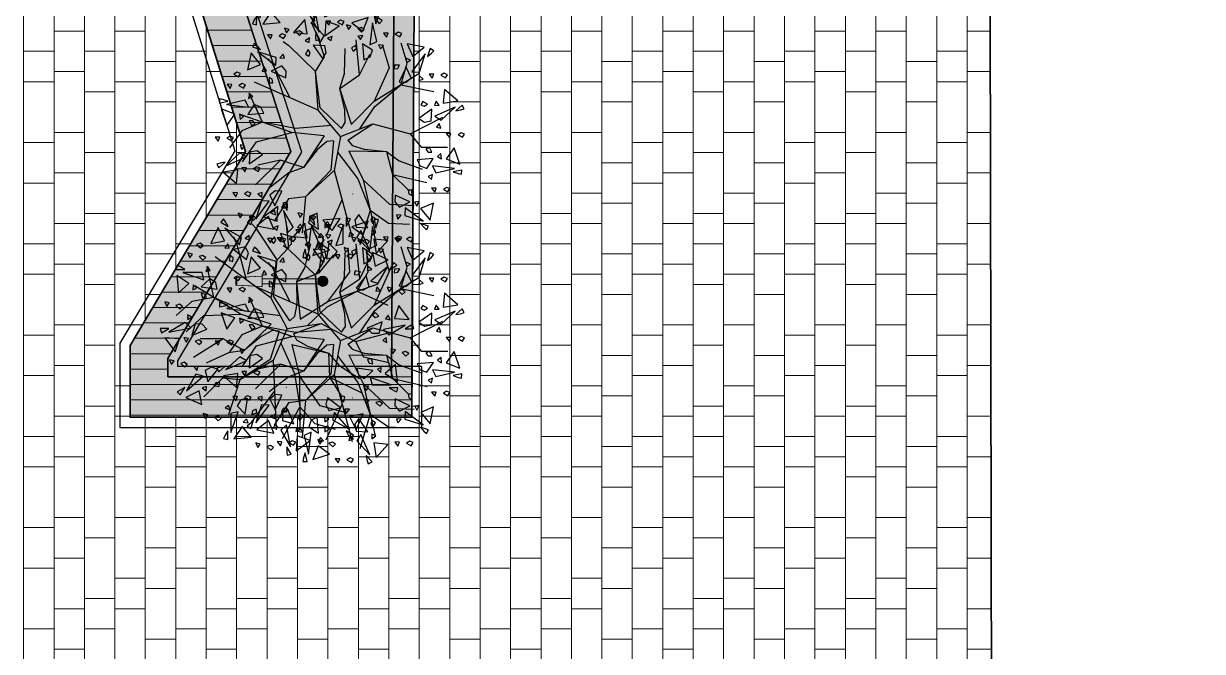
# Model space of a CAD drawing. Header units: millimetres. Extents: x -1912 to 88153, y -54123 to 4469.
# Drawn here: x 74100 to 85719, y -9322 to -3126 of the extents above; entities that cross this region are included whole.
import ezdxf

# ---------------------------------------------------------------- set-up
doc = ezdxf.new("R2010")
doc.units = ezdxf.units.MM
doc.header["$MEASUREMENT"] = 0
for name, color, linetype, lineweight in [('A - Fill Zone_Pen_No__1', 7, 'Continuous', 13), ('A - Pllaka meskatit_Pen_No__42', 8, 'Continuous', 25), ('A - Sanitaria_Pen_No__42', 8, 'Continuous', 25), ('Interior - Lamp_Pen_No__1', 7, 'Continuous', 13)]:
    doc.layers.add(name, color=color, linetype=linetype, lineweight=lineweight)
for name, color, linetype, lineweight, true_color in [('A - Fill Zone_Pen_No__102', 7, 'Continuous', 13, 0xcccccc), ('A - Fill Zone_Pen_No__28', 7, 'Continuous', 35, 0xa80f02), ('A - Fill Zone_Pen_No__4', 7, 'Continuous', 20, 0x029e21), ('Interior - Lamp_Pen_No__77', 7, 'Continuous', 20, 0xffeb28)]:
    doc.layers.add(name, color=color, linetype=linetype, lineweight=lineweight, true_color=true_color)
doc.layers.add('A - Pllaka meskatit', color=7, linetype='Continuous')

# ---------------------------------------------------------------- blocks, each defined once
blk = doc.blocks.new('*X2')
at = {"layer": 'A - Fill Zone_Pen_No__102', "color": 254, "linetype": 'Continuous', "lineweight": 13, "true_color": 0xcccccc}
for p, q in [((74100, -3200), (74100, -1300)), ((74400, -3200), (74400, -1300)), ((74700, -3200), (74700, -1300)), ((75000, -3200), (75000, -1300)), ((75300, -3200), (75300, -1300)), ((78000, -3200), (78000, -1300)), ((78300, -3200), (78300, -1300)), ((78600, -3200), (78600, -1300)), ((78900, -3200), (78900, -1300)), ((79200, -3200), (79200, -1300)), ((79500, -3200), (79500, -1300)), ((79800, -3200), (79800, -1300)), ((80100, -3200), (80100, -1300)), ((80400, -3200), (80400, -1300)), ((80700, -3200), (80700, -1300)), ((81000, -3200), (81000, -1300)), ((81300, -3200), (81300, -1300)), ((81600, -3200), (81600, -1300)), ((81900, -3200), (81900, -1300)), ((82200, -3200), (82200, -1300)), ((82500, -3200), (82500, -1300)), ((82800, -3200), (82800, -1300)), ((83100, -3200), (83100, -1300)), ((83400, -3200), (83400, -1300)), ((75600, -3200), (75600, -2187)), ((74100, -5100), (74100, -3200)), ((74400, -3200), (74700, -3200)), ((74400, -5100), (74400, -3200)), ((74700, -5100), (74700, -3200)), ((75000, -3200), (75300, -3200)), ((75000, -5100), (75000, -3200)), ((75300, -5100), (75300, -3200)), ((75600, -5100), (75600, -3200)), ((75900, -3200), (75900, -3149)), ((75900, -3200), (75916, -3200)), ((75900, -5042), (75900, -3200)), ((78000, -3200), (78300, -3200)), ((78000, -5100), (78000, -3200)), ((78300, -5100), (78300, -3200)), ((78600, -5100), (78600, -3200)), ((78900, -3200), (79200, -3200)), ((78900, -5100), (78900, -3200)), ((79200, -5100), (79200, -3200)), ((79500, -3200), (79800, -3200)), ((79500, -5100), (79500, -3200)), ((79800, -5100), (79800, -3200)), ((80100, -5100), (80100, -3200)), ((80400, -3200), (80700, -3200)), ((80400, -5100), (80400, -3200)), ((80700, -5100), (80700, -3200)), ((81000, -3200), (81300, -3200)), ((81000, -5100), (81000, -3200)), ((81300, -5100), (81300, -3200)), ((81600, -5100), (81600, -3200)), ((81900, -3200), (82200, -3200)), ((81900, -5100), (81900, -3200)), ((82200, -5100), (82200, -3200)), ((82500, -3200), (82800, -3200)), ((82500, -5100), (82500, -3200)), ((82800, -5100), (82800, -3200)), ((83100, -5100), (83100, -3200)), ((83400, -3200), (83627, -3200)), ((83400, -5100), (83400, -3200)), ((74100, -3400), (74400, -3400)), ((75000, -3400), (74700, -3400)), ((75600, -3400), (75900, -3400)), ((78000, -3400), (77947, -3400)), ((78600, -3400), (78900, -3400)), ((79500, -3400), (79200, -3400)), ((80100, -3400), (80400, -3400)), ((81000, -3400), (80700, -3400)), ((81600, -3400), (81900, -3400)), ((82500, -3400), (82200, -3400)), ((83100, -3400), (83400, -3400)), ((74400, -3600), (74700, -3600)), ((75300, -3500), (75600, -3500)), ((75900, -3600), (76041, -3600)), ((78300, -3500), (78600, -3500)), ((78900, -3600), (79200, -3600)), ((79800, -3500), (80100, -3500)), ((80400, -3600), (80700, -3600)), ((81300, -3500), (81600, -3500)), ((81900, -3600), (82200, -3600)), ((82800, -3500), (83100, -3500)), ((83400, -3600), (83628, -3600)), ((74100, -3700), (74400, -3700)), ((75000, -3700), (75300, -3700)), ((75600, -3700), (75900, -3700)), ((78000, -3700), (78300, -3700)), ((78600, -3700), (78900, -3700)), ((79500, -3700), (79800, -3700)), ((80100, -3700), (80400, -3700)), ((81000, -3700), (81300, -3700)), ((81600, -3700), (81900, -3700)), ((82500, -3700), (82800, -3700)), ((83100, -3700), (83400, -3700)), ((74700, -3800), (75000, -3800)), ((77944, -3800), (78000, -3800)), ((79200, -3800), (79500, -3800)), ((80700, -3800), (81000, -3800)), ((82200, -3800), (82500, -3800)), ((75300, -3900), (75600, -3900)), ((78300, -3900), (78600, -3900)), ((79800, -3900), (80100, -3900)), ((81300, -3900), (81600, -3900)), ((82800, -3900), (83100, -3900)), ((76200, -4537), (76200, -4111)), ((74400, -4200), (74700, -4200)), ((75000, -4200), (75300, -4200)), ((75900, -4200), (76200, -4200)), ((78000, -4200), (78300, -4200)), ((78900, -4200), (79200, -4200)), ((79500, -4200), (79800, -4200)), ((80400, -4200), (80700, -4200)), ((81000, -4200), (81300, -4200)), ((81900, -4200), (82200, -4200)), ((82500, -4200), (82800, -4200)), ((83400, -4200), (83629, -4200)), ((74100, -4300), (74400, -4300)), ((74700, -4400), (75000, -4400)), ((75600, -4300), (75900, -4300)), ((76200, -4400), (76281, -4400)), ((77941, -4400), (78000, -4400)), ((78600, -4300), (78900, -4300)), ((79200, -4400), (79500, -4400)), ((80100, -4300), (80400, -4300)), ((80700, -4400), (81000, -4400)), ((81600, -4300), (81900, -4300)), ((82200, -4400), (82500, -4400)), ((83100, -4300), (83400, -4300)), ((75300, -4500), (75600, -4500)), ((78300, -4500), (78600, -4500)), ((79800, -4500), (80100, -4500)), ((81300, -4500), (81600, -4500)), ((82800, -4500), (83100, -4500)), ((74400, -4600), (74700, -4600)), ((75900, -4600), (76162, -4600)), ((78900, -4600), (79200, -4600)), ((80400, -4600), (80700, -4600)), ((81900, -4600), (82200, -4600)), ((83400, -4600), (83630, -4600)), ((74100, -4700), (74400, -4700)), ((75600, -4700), (75900, -4700)), ((78600, -4700), (78900, -4700)), ((80100, -4700), (80400, -4700)), ((81600, -4700), (81900, -4700)), ((83100, -4700), (83400, -4700)), ((75000, -4800), (75300, -4800)), ((78000, -4800), (78300, -4800)), ((79500, -4800), (79800, -4800)), ((81000, -4800), (81300, -4800)), ((82500, -4800), (82800, -4800)), ((75300, -4900), (75600, -4900)), ((78300, -4900), (78600, -4900)), ((79800, -4900), (80100, -4900)), ((81300, -4900), (81600, -4900)), ((82800, -4900), (83100, -4900)), ((74100, -7000), (74100, -5100)), ((74400, -5100), (74700, -5100)), ((74400, -7000), (74400, -5100)), ((74700, -5000), (75000, -5000)), ((74700, -7000), (74700, -5100)), ((75000, -5100), (75300, -5100)), ((75000, -7000), (75000, -5100)), ((75300, -6051), (75300, -5100)), ((75600, -5546), (75600, -5100)), ((77937, -5000), (78000, -5000)), ((78000, -5100), (78300, -5100)), ((78000, -7000), (78000, -5100)), ((78300, -7000), (78300, -5100)), ((78600, -7000), (78600, -5100)), ((78900, -5100), (79200, -5100)), ((78900, -7000), (78900, -5100)), ((79200, -5000), (79500, -5000)), ((79200, -7000), (79200, -5100)), ((79500, -5100), (79800, -5100)), ((79500, -7000), (79500, -5100)), ((79800, -7000), (79800, -5100)), ((80100, -7000), (80100, -5100)), ((80400, -5100), (80700, -5100)), ((80400, -7000), (80400, -5100)), ((80700, -5000), (81000, -5000)), ((80700, -7000), (80700, -5100)), ((81000, -5100), (81300, -5100)), ((81000, -7000), (81000, -5100)), ((81300, -7000), (81300, -5100)), ((81600, -7000), (81600, -5100)), ((81900, -5100), (82200, -5100)), ((81900, -7000), (81900, -5100)), ((82200, -5000), (82500, -5000)), ((82200, -7000), (82200, -5100)), ((82500, -5100), (82800, -5100)), ((82500, -7000), (82500, -5100)), ((82800, -7000), (82800, -5100)), ((83100, -7000), (83100, -5100)), ((83400, -5100), (83631, -5100)), ((83400, -7000), (83400, -5100)), ((74100, -5300), (74400, -5300)), ((75000, -5300), (74700, -5300)), ((75600, -5300), (75746, -5300)), ((78000, -5300), (77936, -5300)), ((78600, -5300), (78900, -5300)), ((79500, -5300), (79200, -5300)), ((80100, -5300), (80400, -5300)), ((81000, -5300), (80700, -5300)), ((81600, -5300), (81900, -5300)), ((82500, -5300), (82200, -5300)), ((83100, -5300), (83400, -5300)), ((75300, -5400), (75600, -5400)), ((78300, -5400), (78600, -5400)), ((79800, -5400), (80100, -5400)), ((81300, -5400), (81600, -5400)), ((82800, -5400), (83100, -5400)), ((74400, -5500), (74700, -5500)), ((78900, -5500), (79200, -5500)), ((80400, -5500), (80700, -5500)), ((81900, -5500), (82200, -5500)), ((83400, -5500), (83631, -5500)), ((74100, -5600), (74400, -5600)), ((75000, -5600), (75300, -5600)), ((78000, -5600), (78300, -5600)), ((78600, -5600), (78900, -5600)), ((79500, -5600), (79800, -5600)), ((80100, -5600), (80400, -5600)), ((81000, -5600), (81300, -5600)), ((81600, -5600), (81900, -5600)), ((82500, -5600), (82800, -5600)), ((83100, -5600), (83400, -5600)), ((74700, -5700), (75000, -5700)), ((75300, -5800), (75449, -5800)), ((77933, -5700), (78000, -5700)), ((78300, -5800), (78600, -5800)), ((79200, -5700), (79500, -5700)), ((79800, -5800), (80100, -5800)), ((80700, -5700), (81000, -5700)), ((81300, -5800), (81600, -5800)), ((82200, -5700), (82500, -5700)), ((82800, -5800), (83100, -5800)), ((74400, -6100), (74700, -6100)), ((75000, -6100), (75271, -6100)), ((78000, -6100), (78300, -6100)), ((78900, -6100), (79200, -6100)), ((79500, -6100), (79800, -6100)), ((80400, -6100), (80700, -6100)), ((81000, -6100), (81300, -6100)), ((81900, -6100), (82200, -6100)), ((82500, -6100), (82800, -6100)), ((83400, -6100), (83632, -6100)), ((74100, -6200), (74400, -6200)), ((78600, -6200), (78900, -6200)), ((80100, -6200), (80400, -6200)), ((81600, -6200), (81900, -6200)), ((83100, -6200), (83400, -6200)), ((74700, -6300), (75000, -6300)), ((77930, -6300), (78000, -6300)), ((79200, -6300), (79500, -6300)), ((80700, -6300), (81000, -6300)), ((82200, -6300), (82500, -6300)), ((74400, -6500), (74700, -6500)), ((78300, -6400), (78600, -6400)), ((78900, -6500), (79200, -6500)), ((79800, -6400), (80100, -6400)), ((80400, -6500), (80700, -6500)), ((81300, -6400), (81600, -6400)), ((81900, -6500), (82200, -6500)), ((82800, -6400), (83100, -6400)), ((83400, -6500), (83633, -6500)), ((74100, -6600), (74400, -6600)), ((78600, -6600), (78900, -6600)), ((80100, -6600), (80400, -6600)), ((81600, -6600), (81900, -6600)), ((83100, -6600), (83400, -6600)), ((75000, -6700), (75150, -6700)), ((78000, -6700), (78300, -6700)), ((79500, -6700), (79800, -6700)), ((81000, -6700), (81300, -6700)), ((82500, -6700), (82800, -6700)), ((78300, -6800), (78600, -6800)), ((79800, -6800), (80100, -6800)), ((81300, -6800), (81600, -6800)), ((82800, -6800), (83100, -6800)), ((74700, -6900), (75000, -6900)), ((77927, -6900), (78000, -6900)), ((79200, -6900), (79500, -6900)), ((80700, -6900), (81000, -6900)), ((82200, -6900), (82500, -6900)), ((74100, -8900), (74100, -7000)), ((74400, -7000), (74700, -7000)), ((74400, -8900), (74400, -7000)), ((74700, -8900), (74700, -7000)), ((75000, -7000), (75150, -7000)), ((75000, -8900), (75000, -7000)), ((75300, -8900), (75300, -7011)), ((75600, -8900), (75600, -7011)), ((75900, -8900), (75900, -7011)), ((76200, -8900), (76200, -7011)), ((76500, -8900), (76500, -7011)), ((76800, -8900), (76800, -7011)), ((77100, -8900), (77100, -7011)), ((77400, -8900), (77400, -7011)), ((77700, -8900), (77700, -7011)), ((78000, -7000), (78300, -7000)), ((78000, -8900), (78000, -7000)), ((78300, -8900), (78300, -7000)), ((78600, -8900), (78600, -7000)), ((78900, -7000), (79200, -7000)), ((78900, -8900), (78900, -7000)), ((79200, -8900), (79200, -7000)), ((79500, -7000), (79800, -7000)), ((79500, -8900), (79500, -7000)), ((79800, -8900), (79800, -7000)), ((80100, -8900), (80100, -7000)), ((80400, -7000), (80700, -7000)), ((80400, -8900), (80400, -7000)), ((80700, -8900), (80700, -7000)), ((81000, -7000), (81300, -7000)), ((81000, -8900), (81000, -7000)), ((81300, -8900), (81300, -7000)), ((81600, -8900), (81600, -7000)), ((81900, -7000), (82200, -7000)), ((81900, -8900), (81900, -7000)), ((82200, -8900), (82200, -7000)), ((82500, -7000), (82800, -7000)), ((82500, -8900), (82500, -7000)), ((82800, -8900), (82800, -7000)), ((83100, -8900), (83100, -7000)), ((83400, -7000), (83634, -7000)), ((83400, -8900), (83400, -7000)), ((74100, -7200), (74400, -7200)), ((75000, -7200), (74700, -7200)), ((75600, -7200), (75900, -7200)), ((76500, -7200), (76200, -7200)), ((77100, -7200), (77400, -7200)), ((78000, -7200), (77700, -7200)), ((78600, -7200), (78900, -7200)), ((79500, -7200), (79200, -7200)), ((80100, -7200), (80400, -7200)), ((81000, -7200), (80700, -7200)), ((81600, -7200), (81900, -7200)), ((82500, -7200), (82200, -7200)), ((83100, -7200), (83400, -7200)), ((75300, -7300), (75600, -7300)), ((76800, -7300), (77100, -7300)), ((78300, -7300), (78600, -7300)), ((79800, -7300), (80100, -7300)), ((81300, -7300), (81600, -7300)), ((82800, -7300), (83100, -7300)), ((74400, -7400), (74700, -7400)), ((75900, -7400), (76200, -7400)), ((77400, -7400), (77700, -7400)), ((78900, -7400), (79200, -7400)), ((80400, -7400), (80700, -7400)), ((81900, -7400), (82200, -7400)), ((83400, -7400), (83635, -7400)), ((74100, -7500), (74400, -7500)), ((75000, -7500), (75300, -7500)), ((75600, -7500), (75900, -7500)), ((76500, -7500), (76800, -7500)), ((77100, -7500), (77400, -7500)), ((78000, -7500), (78300, -7500)), ((78600, -7500), (78900, -7500)), ((79500, -7500), (79800, -7500)), ((80100, -7500), (80400, -7500)), ((81000, -7500), (81300, -7500)), ((81600, -7500), (81900, -7500)), ((82500, -7500), (82800, -7500)), ((83100, -7500), (83400, -7500)), ((74700, -7600), (75000, -7600)), ((76200, -7600), (76500, -7600)), ((77700, -7600), (78000, -7600)), ((79200, -7600), (79500, -7600)), ((80700, -7600), (81000, -7600)), ((82200, -7600), (82500, -7600)), ((75300, -7700), (75600, -7700)), ((76800, -7700), (77100, -7700)), ((78300, -7700), (78600, -7700)), ((79800, -7700), (80100, -7700)), ((81300, -7700), (81600, -7700)), ((82800, -7700), (83100, -7700)), ((74400, -8000), (74700, -8000)), ((75000, -8000), (75300, -8000)), ((75900, -8000), (76200, -8000)), ((76500, -8000), (76800, -8000)), ((77400, -8000), (77700, -8000)), ((78000, -8000), (78300, -8000)), ((78900, -8000), (79200, -8000)), ((79500, -8000), (79800, -8000)), ((80400, -8000), (80700, -8000)), ((81000, -8000), (81300, -8000)), ((81900, -8000), (82200, -8000)), ((82500, -8000), (82800, -8000)), ((83400, -8000), (83636, -8000)), ((74100, -8100), (74400, -8100)), ((75600, -8100), (75900, -8100)), ((77100, -8100), (77400, -8100)), ((78600, -8100), (78900, -8100)), ((80100, -8100), (80400, -8100)), ((81600, -8100), (81900, -8100)), ((83100, -8100), (83400, -8100)), ((74700, -8200), (75000, -8200)), ((76200, -8200), (76500, -8200)), ((77700, -8200), (78000, -8200)), ((79200, -8200), (79500, -8200)), ((80700, -8200), (81000, -8200)), ((82200, -8200), (82500, -8200)), ((75300, -8300), (75600, -8300)), ((76800, -8300), (77100, -8300)), ((78300, -8300), (78600, -8300)), ((79800, -8300), (80100, -8300)), ((81300, -8300), (81600, -8300)), ((82800, -8300), (83100, -8300)), ((74400, -8400), (74700, -8400)), ((75900, -8400), (76200, -8400)), ((77400, -8400), (77700, -8400)), ((78900, -8400), (79200, -8400)), ((80400, -8400), (80700, -8400)), ((81900, -8400), (82200, -8400)), ((83400, -8400), (83637, -8400)), ((74100, -8500), (74400, -8500)), ((75600, -8500), (75900, -8500)), ((77100, -8500), (77400, -8500)), ((78600, -8500), (78900, -8500)), ((80100, -8500), (80400, -8500)), ((81600, -8500), (81900, -8500)), ((83100, -8500), (83400, -8500)), ((75000, -8600), (75300, -8600)), ((75300, -8700), (75600, -8700)), ((76500, -8600), (76800, -8600)), ((76800, -8700), (77100, -8700)), ((78000, -8600), (78300, -8600)), ((78300, -8700), (78600, -8700)), ((79500, -8600), (79800, -8600)), ((79800, -8700), (80100, -8700)), ((81000, -8600), (81300, -8600)), ((81300, -8700), (81600, -8700)), ((82500, -8600), (82800, -8600)), ((82800, -8700), (83100, -8700)), ((74700, -8800), (75000, -8800)), ((76200, -8800), (76500, -8800)), ((77700, -8800), (78000, -8800)), ((79200, -8800), (79500, -8800)), ((80700, -8800), (81000, -8800)), ((82200, -8800), (82500, -8800)), ((74100, -10800), (74100, -8900)), ((74400, -8900), (74700, -8900)), ((74400, -10800), (74400, -8900)), ((74700, -10800), (74700, -8900)), ((75000, -8900), (75300, -8900)), ((75000, -10800), (75000, -8900)), ((75300, -10800), (75300, -8900)), ((75600, -10800), (75600, -8900)), ((75900, -8900), (76200, -8900)), ((75900, -10800), (75900, -8900)), ((76200, -10800), (76200, -8900)), ((76500, -8900), (76800, -8900)), ((76500, -10124), (76500, -8900)), ((76800, -10120), (76800, -8900)), ((77100, -10119), (77100, -8900)), ((77400, -8900), (77700, -8900)), ((77400, -10117), (77400, -8900)), ((77700, -10116), (77700, -8900)), ((78000, -8900), (78300, -8900)), ((78000, -10114), (78000, -8900)), ((78300, -10800), (78300, -8900)), ((78600, -10800), (78600, -8900)), ((78900, -8900), (79200, -8900)), ((78900, -10800), (78900, -8900)), ((79200, -10800), (79200, -8900)), ((79500, -8900), (79800, -8900)), ((79500, -10800), (79500, -8900)), ((79800, -10800), (79800, -8900)), ((80100, -10800), (80100, -8900)), ((80400, -8900), (80700, -8900)), ((80400, -10800), (80400, -8900)), ((80700, -10800), (80700, -8900)), ((81000, -8900), (81300, -8900)), ((81000, -10800), (81000, -8900)), ((81300, -10800), (81300, -8900)), ((81600, -10800), (81600, -8900)), ((81900, -8900), (82200, -8900)), ((81900, -10800), (81900, -8900)), ((82200, -10800), (82200, -8900)), ((82500, -8900), (82800, -8900)), ((82500, -10800), (82500, -8900)), ((82800, -10800), (82800, -8900)), ((83100, -10800), (83100, -8900)), ((83400, -8900), (83638, -8900)), ((83400, -10800), (83400, -8900)), ((74100, -9100), (74400, -9100)), ((75000, -9100), (74700, -9100)), ((75600, -9100), (75900, -9100)), ((76500, -9100), (76200, -9100)), ((77100, -9100), (77400, -9100)), ((78000, -9100), (77700, -9100)), ((78600, -9100), (78900, -9100)), ((79500, -9100), (79200, -9100)), ((80100, -9100), (80400, -9100)), ((81000, -9100), (80700, -9100)), ((81600, -9100), (81900, -9100)), ((82500, -9100), (82200, -9100)), ((83100, -9100), (83400, -9100)), ((75300, -9200), (75600, -9200)), ((76800, -9200), (77100, -9200)), ((78300, -9200), (78600, -9200)), ((79800, -9200), (80100, -9200)), ((81300, -9200), (81600, -9200)), ((82800, -9200), (83100, -9200)), ((74400, -9300), (74700, -9300)), ((75900, -9300), (76200, -9300)), ((77400, -9300), (77700, -9300)), ((78900, -9300), (79200, -9300)), ((80400, -9300), (80700, -9300)), ((81900, -9300), (82200, -9300)), ((83400, -9300), (83638, -9300))]:
    blk.add_line(p, q, dxfattribs=at)
blk = doc.blocks.new('Fill_1', base_point=(0, 0))
at = {"layer": 'A - Fill Zone_Pen_No__28', "color": 14, "linetype": 'Continuous', "lineweight": 35, "true_color": 0xa80f02, "flags": 128}
for points in [[(72267, -15184), (73150, -14958), (73150, 2250), (83617, 2250), (83662, -22021), (85535, -32904), (76640, -34804)], [(75150, -7011), (75150, -6303), (76287, -4390), (75200, -905), (75200, -5), (77966, 0), (77926, -7011)]]:
    blk.add_lwpolyline(points, close=True, dxfattribs=at)
at = {"layer": 'A - Fill Zone_Pen_No__102', "color": 254, "linetype": 'Continuous', "lineweight": 13, "true_color": 0xcccccc}
blk.add_blockref('*X2', (0, 0), dxfattribs=at)
blk = doc.blocks.new('Slab_28', base_point=(75150, -7011))
at = {"layer": 'A - Pllaka meskatit_Pen_No__42', "color": 8, "linetype": 'Continuous', "lineweight": 25, "flags": 128}
for points in [[(75150, -7011), (77926, -7011), (77926, -6511), (77966, -500), (77966, 0), (75200, -5), (75200, -905), (76287, -4390), (75150, -6303)], [(75521, -6432), (76735, -4387), (75600, -858), (75600, -405), (77766, -400), (77726, -6611), (77426, -6611), (75521, -6611)]]:
    blk.add_lwpolyline(points, close=True, dxfattribs=at)
blk = doc.blocks.new('Slab_31', base_point=(75050, -7111))
at = {"layer": 'A - Pllaka meskatit_Pen_No__42', "color": 8, "linetype": 'Continuous', "lineweight": 25, "flags": 128}
blk.add_lwpolyline([(75050, -7111), (78026, -7111), (78026, -6511), (77426, -6511), (75621, -6511), (75621, -6455), (76842, -4395), (75700, -843), (75700, -505), (78066, -500), (78066, 100), (75100, 95), (75100, -919), (76181, -4382), (75050, -6281)], close=True, dxfattribs=at)
blk = doc.blocks.new('Slab_34', base_point=(75521, -6611))
at = {"layer": 'A - Pllaka meskatit_Pen_No__42', "color": 8, "linetype": 'Continuous', "lineweight": 25, "flags": 128}
blk.add_lwpolyline([(75521, -6611), (77426, -6611), (77726, -6611), (77766, -400), (75600, -405), (75600, -858), (76735, -4387), (75521, -6432)], close=True, dxfattribs=at)
blk = doc.blocks.new('Slab_38', base_point=(83616, 2742))
at = {"layer": 'A - Pllaka meskatit_Pen_No__42', "color": 8, "linetype": 'Continuous', "lineweight": 25, "flags": 128}
blk.add_lwpolyline([(83616, 2742), (73150, 2742), (73150, 2250), (73150, -18920), (76924, -35738), (85719, -33784), (83663, -22026)], close=True, dxfattribs=at)
blk = doc.blocks.new('Bush2_GWL')
at = {"layer": 'A - Sanitaria_Pen_No__42', "color": 8, "linetype": 'Continuous', "lineweight": 25}
for p, q in [((-90, 1204), (-229, 1103)), ((-90, 1204), (-229, 1103)), ((-99, 1059), (-90, 1204)), ((-99, 1059), (-90, 1204)), ((0, 1250), (-40, 1238)), ((0, 1250), (-40, 1238)), ((-40, 1238), (1, 1165)), ((-40, 1238), (1, 1165)), ((-34, 1165), (7, 950)), ((60, 1003), (-34, 1165)), ((-34, 1165), (7, 950)), ((60, 1003), (-34, 1165)), ((3, 1216), (0, 1250)), ((3, 1216), (0, 1250)), ((1, 1165), (3, 1216)), ((1, 1165), (3, 1216)), ((264, 1206), (218, 1186)), ((218, 1186), (254, 1162)), ((254, 1162), (264, 1206)), ((-625, 1083), (-654, 1052)), ((-654, 1052), (-582, 1009)), ((-606, 1054), (-625, 1083)), ((-582, 1009), (-606, 1054)), ((-344, 1048), (-379, 1009)), ((-308, 1158), (-355, 1138)), ((-355, 1138), (-319, 1113)), ((-332, 1013), (-344, 1048)), ((-319, 1113), (-308, 1158)), ((-229, 1103), (-99, 1059)), ((-229, 1103), (-99, 1059)), ((268, 938), (129, 1092)), ((229, 1096), (193, 1058)), ((193, 1058), (220, 1031)), ((220, 1031), (240, 1061)), ((240, 1061), (229, 1096)), ((524, 1087), (353, 1070)), ((353, 1070), (444, 967)), ((444, 967), (524, 1087)), ((584, 1093), (583, 1008)), ((583, 1008), (610, 1051)), ((625, 1083), (584, 1093)), ((610, 1051), (625, 1083)), ((-680, 998), (-750, 841)), ((-615, 867), (-680, 998)), ((-612, 992), (-469, 826)), ((-449, 899), (-612, 992)), ((-379, 1009), (-353, 983)), ((-353, 983), (-332, 1013)), ((-87, 1016), (-134, 996)), ((-87, 1016), (-134, 996)), ((-134, 996), (-98, 972)), ((-134, 996), (-98, 972)), ((-98, 972), (-87, 1016)), ((-98, 972), (-87, 1016)), ((-66, 938), (-6, 791)), ((46, 907), (-66, 938)), ((-66, 938), (-6, 791)), ((46, 907), (-66, 938)), ((-33, 996), (129, 820)), ((7, 950), (60, 1003)), ((7, 950), (60, 1003)), ((136, 982), (87, 976)), ((136, 982), (87, 976)), ((87, 976), (112, 979)), ((87, 976), (117, 943)), ((87, 976), (117, 943)), ((117, 943), (136, 982)), ((117, 943), (136, 982)), ((306, 721), (268, 938)), ((553, 1026), (481, 820)), ((554, 838), (553, 1026)), ((747, 977), (700, 957)), ((700, 957), (736, 933)), ((736, 933), (747, 977)), ((-838, 827), (-885, 806)), ((-849, 782), (-838, 827)), ((-750, 841), (-615, 867)), ((-489, 636), (-673, 820)), ((-584, 837), (-614, 796)), ((-571, 793), (-584, 837)), ((-469, 826), (-449, 899)), ((-373, 918), (-413, 889)), ((-413, 889), (-370, 875)), ((-370, 875), (-373, 918)), ((-99, 629), (-283, 923)), ((-123, 906), (-158, 868)), ((-123, 906), (-158, 868)), ((-158, 868), (-132, 841)), ((-158, 868), (-132, 841)), ((-132, 841), (-111, 871)), ((-132, 841), (-111, 871)), ((-111, 871), (-123, 906)), ((-111, 871), (-123, 906)), ((-99, 629), (-99, 857)), ((-6, 791), (44, 837)), ((-6, 791), (44, 837)), ((44, 837), (46, 907)), ((44, 837), (46, 907)), ((129, 820), (143, 460)), ((143, 460), (423, 908)), ((347, 846), (297, 831)), ((297, 831), (306, 794)), ((339, 810), (347, 846)), ((382, 929), (401, 891)), ((433, 924), (382, 929)), ((412, 845), (390, 688)), ((401, 891), (433, 924)), ((493, 762), (412, 845)), ((481, 820), (554, 838)), ((711, 867), (676, 829)), ((676, 829), (702, 802)), ((702, 802), (723, 832)), ((723, 832), (711, 867)), ((831, 891), (796, 853)), ((796, 853), (822, 826)), ((822, 826), (843, 856)), ((843, 856), (831, 891)), ((-874, 716), (-909, 678)), ((-885, 806), (-849, 782)), ((-862, 682), (-874, 716)), ((-614, 796), (-571, 793)), ((-560, 723), (-571, 672)), ((-532, 699), (-560, 723)), ((-535, 662), (-532, 699)), ((-413, 808), (-526, 780)), ((-526, 780), (-400, 682)), ((-381, 747), (-413, 808)), ((-400, 682), (-381, 747)), ((-239, 577), (-342, 798)), ((173, 415), (306, 721)), ((302, 158), (709, 709)), ((306, 794), (339, 810)), ((306, 721), (615, 786)), ((390, 688), (456, 703)), ((456, 703), (493, 762)), ((609, 782), (563, 802)), ((563, 802), (573, 758)), ((573, 758), (609, 782)), ((998, 680), (841, 750)), ((841, 750), (867, 615)), ((-1083, 625), (-1093, 584)), ((-1093, 584), (-1008, 583)), ((-1051, 610), (-1083, 625)), ((-1008, 583), (-1051, 610)), ((-909, 678), (-883, 651)), ((-883, 651), (-862, 682)), ((-782, 609), (-802, 563)), ((-758, 573), (-782, 609)), ((-571, 672), (-535, 662)), ((-504, 467), (-489, 636)), ((-217, 423), (-99, 629)), ((796, 614), (793, 571)), ((793, 571), (837, 584)), ((837, 584), (796, 614)), ((992, 612), (826, 469)), ((867, 615), (998, 680)), ((899, 449), (992, 612)), ((1052, 654), (1009, 582)), ((1009, 582), (1054, 606)), ((1083, 625), (1052, 654)), ((1054, 606), (1083, 625)), ((-1087, 524), (-1070, 353)), ((-967, 444), (-1087, 524)), ((-838, 554), (-1026, 553)), ((-1026, 553), (-820, 481)), ((-504, 467), (-849, 577)), ((-762, 493), (-845, 412)), ((-820, 481), (-838, 554)), ((-802, 563), (-758, 573)), ((-703, 456), (-762, 493)), ((-305, 165), (-504, 467)), ((-313, 136), (-504, 467)), ((-217, 423), (-239, 577)), ((481, 400), (862, 500)), ((672, 571), (662, 535)), ((662, 535), (699, 532)), ((723, 560), (672, 571)), ((780, 526), (682, 400)), ((699, 532), (723, 560)), ((808, 413), (780, 526)), ((826, 469), (899, 449)), ((905, 527), (858, 507)), ((1138, 483), (1092, 463)), ((1127, 438), (1138, 483)), ((-1070, 353), (-967, 444)), ((-614, 123), (-930, 357)), ((-924, 433), (-929, 382)), ((-929, 382), (-891, 401)), ((-891, 401), (-924, 433)), ((-845, 412), (-688, 390)), ((-688, 390), (-703, 456)), ((-77, 254), (-217, 423)), ((43, 157), (-217, 423)), ((43, 157), (143, 460)), ((126, 66), (173, 415)), ((682, 400), (747, 381)), ((747, 381), (808, 413)), ((889, 413), (875, 370)), ((875, 370), (918, 373)), ((918, 373), (889, 413)), ((1102, 373), (1067, 335)), ((1092, 463), (1127, 438)), ((1114, 338), (1102, 373)), ((-1128, 308), (-1174, 288)), ((-1174, 288), (-1139, 264)), ((-1139, 264), (-1128, 308)), ((-846, 347), (-831, 297)), ((-810, 339), (-846, 347)), ((-831, 297), (-794, 306)), ((-794, 306), (-810, 339)), ((-18, 143), (-77, 254)), ((680, 99), (983, 299)), ((986, 302), (1035, 348)), ((1067, 335), (1094, 308)), ((1094, 308), (1114, 338)), ((-1164, 198), (-1199, 160)), ((-1199, 160), (-1172, 133)), ((-1172, 133), (-1152, 163)), ((-1152, 163), (-1164, 198)), ((-313, 136), (-997, 107)), ((-982, 136), (-976, 87)), ((-943, 117), (-982, 136)), ((-976, 87), (-943, 117)), ((0, 0), (-313, 136)), ((-26, 77), (-305, 165)), ((-26, 77), (-18, 143)), ((0, 0), (302, 158)), ((76, -28), (320, 134)), ((302, 158), (680, 99)), ((320, 134), (680, 99)), ((868, 158), (841, 132)), ((841, 132), (871, 111)), ((906, 123), (868, 158)), ((871, 111), (906, 123)), ((996, 134), (972, 98)), ((1016, 87), (996, 134)), ((1103, 229), (1059, 99)), ((1204, 90), (1103, 229)), ((-1216, 3), (-1250, 0)), ((-1250, 0), (-1238, -40)), ((-1238, -40), (-1165, 1)), ((-1165, 1), (-1216, 3)), ((-1003, 60), (-1165, -34)), ((-1165, -34), (-950, 7)), ((-773, -125), (-1086, 49)), ((-950, 7), (-1003, 60)), ((-907, 46), (-938, -66)), ((-837, 44), (-907, 46)), ((-791, -6), (-837, 44)), ((-578, 7), (-582, 10)), ((-143, 62), (-444, -75)), ((0, 0), (52, -337)), ((680, 99), (802, -19)), ((938, 66), (791, 6)), ((791, 6), (837, -44)), ((802, -19), (1061, 9)), ((907, -46), (938, 66)), ((1165, 34), (950, -7)), ((972, 98), (1016, 87)), ((1003, -60), (1165, 34)), ((1059, 99), (1204, 90)), ((1238, 40), (1165, -1)), ((1216, -3), (1250, 0)), ((1250, 0), (1238, 40)), ((-1204, -90), (-1103, -229)), ((-1059, -99), (-1204, -90)), ((-1103, -229), (-1059, -99)), ((-972, -98), (-1016, -87)), ((-1016, -87), (-996, -134)), ((-996, -134), (-972, -98)), ((-938, -66), (-791, -6)), ((-871, -111), (-906, -123)), ((-841, -132), (-871, -111)), ((-444, -75), (-773, -125)), ((-156, -48), (-465, -124)), ((-156, -48), (-242, -409)), ((-111, -92), (-173, -201)), ((-51, -63), (-111, -92)), ((-51, -63), (52, -337)), ((76, -28), (123, -76)), ((96, -132), (465, -97)), ((123, -76), (246, -99)), ((246, -99), (465, -97)), ((465, -97), (599, -176)), ((465, -97), (552, -317)), ((837, -44), (907, -46)), ((976, -87), (943, -117)), ((950, -7), (1003, -60)), ((982, -136), (976, -87)), ((1144, -107), (1098, -128)), ((1133, -152), (1144, -107)), ((1165, -1), (1216, -3)), ((-465, -124), (-994, -127)), ((-773, -125), (-936, -273)), ((-906, -123), (-868, -158)), ((-868, -158), (-841, -132)), ((-762, -328), (-465, -124)), ((-173, -201), (-242, -409)), ((31, -202), (215, -395)), ((94, -129), (282, -423)), ((599, -176), (836, -235)), ((943, -117), (982, -136)), ((1108, -218), (1073, -256)), ((1098, -128), (1133, -152)), ((1120, -252), (1108, -218)), ((-1095, -303), (-1141, -323)), ((-1141, -323), (-1106, -347)), ((-1106, -347), (-1095, -303)), ((-936, -273), (-992, -474)), ((-825, -559), (-762, -328)), ((52, -337), (-126, -675)), ((552, -317), (896, -359)), ((552, -317), (729, -461)), ((831, -297), (794, -306)), ((794, -306), (810, -339)), ((810, -339), (846, -347)), ((846, -347), (831, -297)), ((1073, -256), (1100, -283)), ((1100, -283), (1120, -252)), ((-1131, -413), (-1166, -451)), ((-1166, -451), (-1139, -478)), ((-1139, -478), (-1119, -448)), ((-1119, -448), (-1131, -413)), ((-899, -449), (-992, -612)), ((-875, -370), (-918, -373)), ((-918, -373), (-889, -413)), ((-826, -469), (-899, -449)), ((-889, -413), (-875, -370)), ((-747, -381), (-808, -413)), ((-808, -413), (-780, -526)), ((-780, -526), (-682, -400)), ((-682, -400), (-747, -381)), ((-479, -419), (-672, -541)), ((-479, -419), (-630, -732)), ((-242, -409), (-479, -419)), ((-242, -409), (-361, -510)), ((215, -395), (369, -691)), ((557, -615), (268, -400)), ((268, -400), (441, -899)), ((845, -412), (688, -390)), ((688, -390), (703, -456)), ((703, -456), (762, -493)), ((762, -493), (845, -412)), ((929, -382), (891, -401)), ((891, -401), (924, -433)), ((924, -433), (929, -382)), ((1070, -353), (967, -444)), ((967, -444), (1087, -524)), ((1087, -524), (1070, -353)), ((-992, -612), (-826, -469)), ((-793, -571), (-837, -584)), ((-796, -614), (-793, -571)), ((-699, -532), (-723, -560)), ((-723, -560), (-672, -571)), ((-662, -535), (-699, -532)), ((-672, -571), (-662, -535)), ((-361, -510), (-492, -715)), ((802, -563), (758, -573)), ((758, -573), (782, -609)), ((782, -609), (802, -563)), ((1026, -553), (820, -481)), ((820, -481), (838, -554)), ((838, -554), (1026, -553)), ((-1054, -606), (-1083, -625)), ((-1083, -625), (-1052, -654)), ((-1009, -582), (-1054, -606)), ((-1052, -654), (-1009, -582)), ((-867, -615), (-998, -680)), ((-998, -680), (-841, -750)), ((-841, -750), (-867, -615)), ((-837, -584), (-796, -614)), ((-390, -688), (-456, -703)), ((-412, -845), (-390, -688)), ((-126, -675), (-277, -753)), ((-126, -675), (-35, -1026)), ((369, -691), (232, -993)), ((369, -691), (561, -798)), ((400, -682), (381, -747)), ((526, -780), (400, -682)), ((535, -662), (532, -699)), ((571, -672), (535, -662)), ((796, -600), (557, -615)), ((560, -723), (571, -672)), ((903, -638), (857, -658)), ((857, -658), (892, -682)), ((892, -682), (903, -638)), ((1093, -584), (1008, -583)), ((1008, -583), (1051, -610)), ((1051, -610), (1083, -625)), ((1083, -625), (1093, -584)), ((-694, -764), (-740, -785)), ((-740, -785), (-705, -809)), ((-705, -809), (-694, -764)), ((-573, -758), (-609, -782)), ((-609, -782), (-563, -802)), ((-563, -802), (-573, -758)), ((-456, -703), (-493, -762)), ((-493, -762), (-412, -845)), ((-339, -810), (-347, -846)), ((-306, -794), (-339, -810)), ((-277, -753), (-335, -1007)), ((-297, -831), (-306, -794)), ((6, -791), (-44, -837)), ((66, -938), (6, -791)), ((381, -747), (413, -808)), ((413, -808), (526, -780)), ((532, -699), (560, -723)), ((561, -798), (769, -786)), ((614, -796), (571, -793)), ((571, -793), (584, -837)), ((584, -837), (614, -796)), ((867, -748), (832, -786)), ((832, -786), (859, -813)), ((859, -813), (879, -783)), ((879, -783), (867, -748)), ((-730, -875), (-765, -913)), ((-765, -913), (-738, -940)), ((-738, -940), (-718, -909)), ((-718, -909), (-730, -875)), ((-481, -820), (-554, -838)), ((-554, -838), (-553, -1026)), ((-553, -1026), (-481, -820)), ((-401, -891), (-433, -924)), ((-433, -924), (-382, -929)), ((-382, -929), (-401, -891)), ((-347, -846), (-297, -831)), ((-44, -837), (-46, -907)), ((-46, -907), (66, -938)), ((132, -841), (111, -871)), ((111, -871), (123, -906)), ((123, -906), (158, -868)), ((158, -868), (132, -841)), ((413, -889), (370, -875)), ((370, -875), (373, -918)), ((373, -918), (413, -889)), ((469, -826), (449, -899)), ((449, -899), (612, -992)), ((612, -992), (469, -826)), ((750, -841), (615, -867)), ((615, -867), (680, -998)), ((680, -998), (750, -841)), ((-583, -1008), (-610, -1051)), ((-584, -1093), (-583, -1008)), ((-444, -967), (-524, -1087)), ((-353, -1070), (-444, -967)), ((-200, -1023), (-246, -1044)), ((-246, -1044), (-210, -1068)), ((-210, -1068), (-200, -1023)), ((-117, -943), (-136, -982)), ((-136, -982), (-87, -976)), ((-87, -976), (-117, -943)), ((-7, -950), (-60, -1003)), ((-60, -1003), (34, -1165)), ((34, -1165), (-7, -950)), ((98, -972), (87, -1016)), ((87, -1016), (134, -996)), ((134, -996), (98, -972)), ((409, -987), (363, -1008)), ((363, -1008), (398, -1032)), ((398, -1032), (409, -987)), ((654, -1052), (582, -1009)), ((582, -1009), (606, -1054)), ((-610, -1051), (-625, -1083)), ((-625, -1083), (-584, -1093)), ((-524, -1087), (-353, -1070)), ((-236, -1134), (-271, -1172)), ((-224, -1168), (-236, -1134)), ((99, -1059), (90, -1204)), ((90, -1204), (229, -1103)), ((229, -1103), (99, -1059)), ((373, -1097), (338, -1136)), ((338, -1136), (364, -1163)), ((364, -1163), (385, -1132)), ((385, -1132), (373, -1097)), ((606, -1054), (625, -1083)), ((625, -1083), (654, -1052)), ((-271, -1172), (-244, -1199)), ((-244, -1199), (-224, -1168)), ((-1, -1165), (-3, -1216)), ((-3, -1216), (0, -1250)), ((40, -1238), (-1, -1165)), ((0, -1250), (40, -1238))]:
    blk.add_line(p, q, dxfattribs=at)
blk = doc.blocks.new('Street Lamp 01 26')
at = {"layer": 'Interior - Lamp_Pen_No__77', "linetype": 'Continuous', "lineweight": 20, "true_color": 0xffeb28}
for points in [[(50, 0, 1), (-50, 0, 1)], [(600, 25), (0, 25, 1), (0, -25), (600, -25)], [(600, -50), (608, -50), (857, -38), (857, 38), (608, 50), (600, 50)]]:
    blk.add_hatch(color=2, dxfattribs=at).paths.add_polyline_path(points)
at = {"layer": 'Interior - Lamp_Pen_No__1', "color": 7, "linetype": 'Continuous', "lineweight": 13}
for p, q in [((0, 25), (600, 25)), ((849, 38), (600, 50)), ((849, -38), (849, 38)), ((849, 38), (857, 38)), ((600, -25), (0, -25)), ((600, -50), (849, -38)), ((849, -38), (857, -38))]:
    blk.add_line(p, q, dxfattribs=at)
at = {"layer": 'Interior - Lamp_Pen_No__1', "color": 7, "linetype": 'Continuous', "lineweight": 13, "flags": 128}
blk.add_lwpolyline([(50, 0, 1), (-50, 0, 1)], format="xyb", close=True, dxfattribs=at)
blk.add_lwpolyline([(600, -50), (608, -50), (857, -38), (857, 38), (608, 50), (600, 50)], close=True, dxfattribs=at)
at = {"layer": 'Interior - Lamp_Pen_No__1', "color": 7, "linetype": 'Continuous', "lineweight": 13}
blk.add_arc((0, 0), 25, 90, 270, dxfattribs=at)

msp = doc.modelspace()

# ---------------------------------------------------------------- hatches: boundary and pattern name
at = {"layer": 'A - Fill Zone_Pen_No__1', "linetype": 'Continuous', "lineweight": 13}
h = msp.add_hatch(dxfattribs=at)
h.set_pattern_fill('Plank_Floor', style=0, pattern_type=2)
h.set_pattern_definition([(0, (0, 0), (0, 152), [])])
h.paths.add_polyline_path([(75150.1, -7011.1), (77926, -7011.1), (77926, -6611.1), (77426, -6611.1), (75521.4, -6611.1), (75521.4, -6432), (76734.8, -4386.8), (75599.9, -857.9), (75599.9, -404.6), (77966, -399.7), (77966, 0.3), (75199.9, -4.6), (75199.9, -904.6), (76287.1, -4390.3), (75150.1, -6303.2)])
at = {"layer": 'A - Fill Zone_Pen_No__4', "linetype": 'Continuous', "lineweight": 0, "true_color": 0xe5f5e8}
msp.add_hatch(color=7, dxfattribs=at).paths.add_polyline_path([(77966, 0.3), (77926, -7011.1), (75150.1, -7011.1), (75150.1, -6303.2), (76287.1, -4390.3), (75199.9, -904.6), (75199.9, -4.6)])
at = {"layer": 'A - Fill Zone_Pen_No__4', "linetype": 'Continuous', "lineweight": 0, "true_color": 0x014f10}
msp.add_hatch(color=108, dxfattribs=at).paths.add_polyline_path([(77926, -7011.1), (75150.1, -7011.1), (75150.1, -6303.2), (76287.1, -4390.3), (75199.9, -904.6), (75199.9, -4.6), (77966, 0.3)])

# ---------------------------------------------------------------- linework, layer by layer
at = {"layer": 'A - Fill Zone_Pen_No__1', "color": 7, "linetype": 'Continuous', "lineweight": 13, "flags": 128}
msp.add_lwpolyline([(75150.1, -7011.1), (77926, -7011.1), (77926, -6611.1), (77426, -6611.1), (75521.4, -6611.1), (75521.4, -6432), (76734.8, -4386.8), (75599.9, -857.9), (75599.9, -404.6), (77966, -399.7), (77966, 0.3), (75199.9, -4.6), (75199.9, -904.6), (76287.1, -4390.3), (75150.1, -6303.2)], close=True, dxfattribs=at)
at = {"layer": 'A - Fill Zone_Pen_No__28', "color": 14, "linetype": 'Continuous', "lineweight": 35, "true_color": 0xa80f02, "flags": 128}
msp.add_lwpolyline([(77926, -7011.1), (75150.1, -7011.1), (75150.1, -6303.2), (76287.1, -4390.3), (75199.9, -904.6), (75199.9, -4.6), (77966, 0.3)], close=True, dxfattribs=at)

# ---------------------------------------------------------------- block references
at = {"layer": 'A - Fill Zone_Pen_No__102', "color": 254, "linetype": 'Continuous', "lineweight": 13, "true_color": 0xcccccc}
msp.add_blockref('Fill_1', (0, 0), dxfattribs=at)
at = {"layer": 'A - Pllaka meskatit', "color": 8, "linetype": 'Continuous', "lineweight": 25}
for name, p in [('Slab_38', (83615.8, 2742.2)), ('Slab_31', (75050.1, -7111.1)), ('Slab_28', (75150.1, -7011.1)), ('Slab_34', (75521.4, -6611.1))]:
    msp.add_blockref(name, p, dxfattribs=at)
at = {"layer": 'A - Sanitaria_Pen_No__42', "color": 8, "linetype": 'Continuous', "lineweight": 25, "zscale": 1000}
for p, rotation in [((76980.6, -2044.7), 90.0000000000002), ((77223.9, -4240.7), 102.6469138785825), ((77224.2, -6252.4), 102.6469138785825), ((76696.9, -6136.7), 90.0000000000002)]:
    msp.add_blockref('Bush2_GWL', p, dxfattribs=dict(at, rotation=rotation))
at = {"layer": 'Interior - Lamp_Pen_No__1', "color": 7, "linetype": 'Continuous', "lineweight": 13, "xscale": -1, "zscale": 1000, "rotation": 0.007447700402980206}
msp.add_blockref('Street Lamp 01 26', (77050, -5669.2), dxfattribs=at)

doc.saveas('drawing.dxf')
